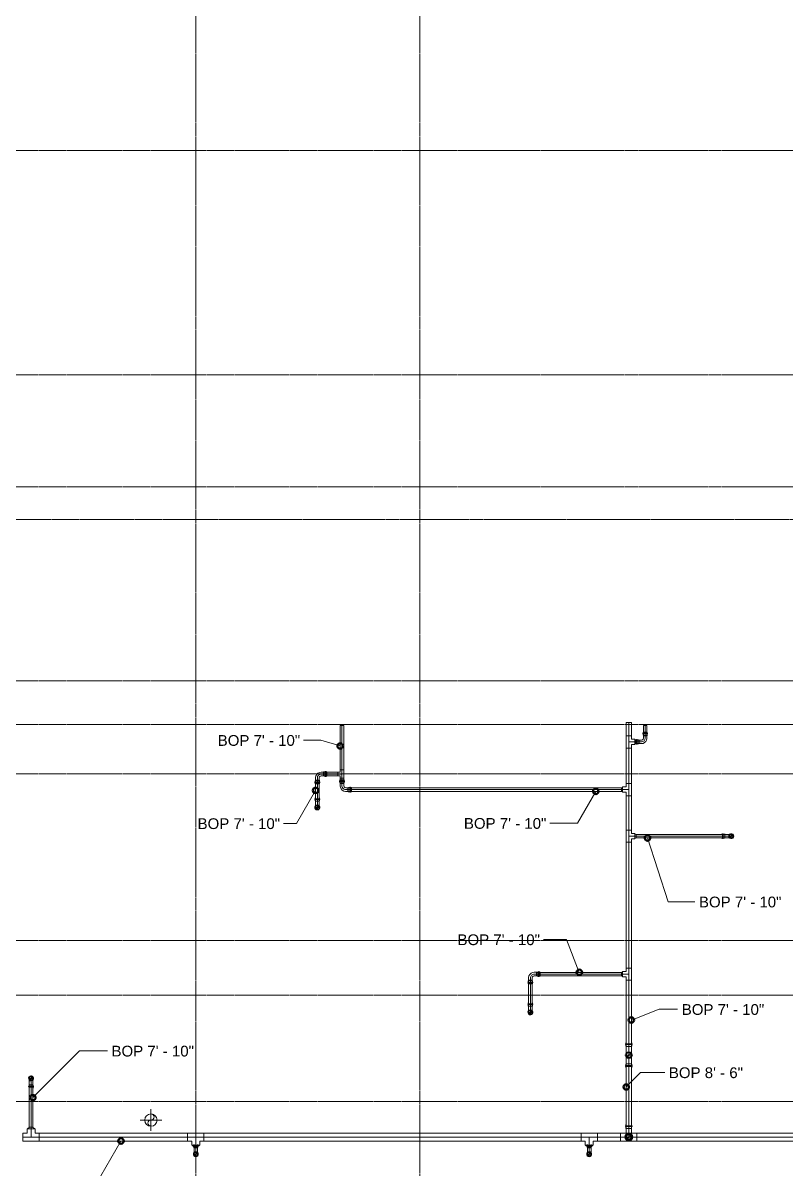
# Model space of a CAD drawing. Header units: inches. Extents: x -3679 to 241, y -496 to 1784.
# Drawn here: x -1747.3 to -1467.9, y 314.3 to 733.7 of the extents above; entities that cross this region are included whole.
import ezdxf

# ---------------------------------------------------------------- set-up
doc = ezdxf.new("R2010")
doc.units = ezdxf.units.IN
doc.header["$MEASUREMENT"] = 0
doc.linetypes.add('Grid Line', pattern=[0.875, 0.5, -0.125, 0.125, -0.125])
for name, color, linetype, lineweight in [('G-ANNO-DIMS', 251, 'Continuous', 9), ('P-PIPE', 1, 'Continuous', 9), ('P-PIPE-CNTR', 1, 'Continuous', 9), ('S-GRID', 8, 'Continuous', 9)]:
    doc.layers.add(name, color=color, linetype=linetype, lineweight=lineweight)
doc.styles.add('Arial', font='arial.ttf', dxfattribs={"height": 3.934132})

# ---------------------------------------------------------------- blocks, each defined once
blk = doc.blocks.new('Victaulic-VicPress316-Elbow 90-45deg Style P568_P571 - Standard-V2-FIFTH LEVEL')
at = {"layer": 'P-PIPE'}
for p, q in [((-1934.31, 162.63), (-1934.64, 162.63)), ((-1933.35, 162.52), (-1934.64, 162.52)), ((-1934.64, 161.86), (-1934.64, 161.86)), ((-1934.64, 161.86), (-1934.64, 161.86)), ((-1934.64, 161.86), (-1934.64, 161.86)), ((-1934.64, 161.86), (-1934.64, 161.86)), ((-1934.64, 161.21), (-1933.35, 161.21)), ((-1934.64, 161.1), (-1934.31, 161.1)), ((-1934.31, 161.86), (-1934.31, 161.86)), ((-1934.31, 161.86), (-1934.31, 161.86)), ((-1933.56, 162.63), (-1934.02, 162.63)), ((-1934.02, 161.86), (-1934.02, 161.86)), ((-1934.02, 161.86), (-1934.02, 161.86)), ((-1934.02, 161.1), (-1933.56, 161.1)), ((-1932.52, 162.52), (-1933.45, 162.52)), ((-1933.45, 162.52), (-1933.45, 161.86)), ((-1933.45, 161.86), (-1933.45, 162.52)), ((-1933.45, 161.86), (-1933.45, 161.21)), ((-1933.45, 161.21), (-1933.45, 161.86)), ((-1932.52, 161.86), (-1933.45, 161.86)), ((-1933.45, 161.21), (-1932.52, 161.21)), ((-1933.35, 161.86), (-1933.35, 161.86)), ((-1933.35, 161.86), (-1933.35, 161.86)), ((-1932.52, 161.86), (-1931.12, 161.86)), ((-1931.12, 161.86), (-1931.12, 161.86))]:
    blk.add_line(p, q, dxfattribs=at)
at = {"layer": 'P-PIPE', "flags": 128}
for points in [[(-1934.31, 162.63), (-1934.24, 162.75), (-1934.1, 162.76), (-1934.02, 162.65), (-1934.02, 162.63)], [(-1934.31, 162.63), (-1934.31, 162.54), (-1934.31, 162.29), (-1934.31, 161.93), (-1934.31, 161.86)], [(-1934.31, 161.86), (-1934.31, 162.23), (-1934.31, 162.51), (-1934.31, 162.63), (-1934.31, 162.63)], [(-1934.31, 161.1), (-1934.31, 161.19), (-1934.31, 161.44), (-1934.31, 161.8), (-1934.31, 161.86)], [(-1934.31, 161.86), (-1934.31, 161.5), (-1934.31, 161.22), (-1934.31, 161.1), (-1934.31, 161.1)], [(-1934.02, 161.1), (-1934.08, 160.98), (-1934.22, 160.97), (-1934.31, 161.08), (-1934.31, 161.1)], [(-1934.02, 162.63), (-1934.02, 162.54), (-1934.02, 162.29), (-1934.02, 161.93), (-1934.02, 161.86)], [(-1934.02, 161.86), (-1934.02, 162.23), (-1934.02, 162.51), (-1934.02, 162.63), (-1934.02, 162.63)], [(-1934.02, 161.1), (-1934.02, 161.19), (-1934.02, 161.44), (-1934.02, 161.8), (-1934.02, 161.86)], [(-1934.02, 161.86), (-1934.02, 161.5), (-1934.02, 161.22), (-1934.02, 161.1), (-1934.02, 161.1)], [(-1933.56, 162.63), (-1933.36, 162.54), (-1933.35, 162.52)], [(-1933.35, 161.21), (-1933.54, 161.1), (-1933.56, 161.1)], [(-1931.12, 162.52), (-1931.22, 162.52), (-1931.48, 162.52), (-1931.89, 162.52), (-1932.37, 162.52), (-1932.52, 162.52)], [(-1932.52, 161.21), (-1932.02, 161.21), (-1931.59, 161.21), (-1931.28, 161.21), (-1931.13, 161.21), (-1931.12, 161.21)], [(-1930.21, 161.86), (-1930.31, 162.26), (-1930.56, 162.58), (-1930.93, 162.76), (-1931.34, 162.75), (-1931.71, 162.56), (-1931.96, 162.24), (-1932.04, 161.86)], [(-1932.04, 161.86), (-1931.94, 161.47), (-1931.69, 161.15), (-1931.32, 160.97), (-1930.91, 160.98), (-1930.54, 161.17), (-1930.29, 161.49), (-1930.21, 161.86)], [(-1930.36, 161.86), (-1930.45, 162.23), (-1930.7, 162.51), (-1931.06, 162.63), (-1931.43, 162.57), (-1931.73, 162.34), (-1931.88, 162), (-1931.89, 161.86)], [(-1931.89, 161.86), (-1931.8, 161.5), (-1931.55, 161.22), (-1931.19, 161.1), (-1930.82, 161.16), (-1930.52, 161.39), (-1930.37, 161.73), (-1930.36, 161.86)]]:
    blk.add_lwpolyline(points, dxfattribs=at)
at = {"layer": 'P-PIPE'}
for radius, start, end in [(0.766, 0, 180), (0.766, 0, 180), (0.766, 0, 180), (0.766, 180, 0), (0.766, 180, 0), (0.766, 180, 0), (0.657, 0, 180), (0.657, 0, 180), (0.657, 90, 180), (0.658, 180, 0), (0.658, 180, 0), (0.657, 180, 270), (0.658, 0, 90), (0.658, 270, 0)]:
    blk.add_arc((-1931.12, 161.86), radius, start, end, dxfattribs=at)
blk = doc.blocks.new('Victaulic-VicPress316-Elbow 90-45deg Style P568_P571 - Standard-523083-FIFTH LEVEL')
at = {"layer": 'P-PIPE'}
for p, q in [((-3.18, 0.77), (-3.52, 0.77)), ((-3.52, 0.77), (-3.52, -0.77)), ((-3.52, -0.77), (-3.52, 0.77)), ((-2.22, 0.66), (-3.52, 0.66)), ((-3.52, -0.66), (-3.52, 0.66)), ((-3.52, 0.66), (-3.52, -0.66)), ((-3.18, -0.77), (-3.18, 0.77)), ((-3.18, 0.77), (-3.18, -0.77)), ((-2.44, 0.77), (-2.89, 0.77)), ((-2.89, -0.77), (-2.89, 0.77)), ((-2.89, 0.77), (-2.89, -0.77)), ((-1.39, 0.66), (-2.33, 0.66)), ((-2.33, 0), (-2.33, 0.66)), ((-2.33, 0.66), (-2.33, 0)), ((-2.22, -0.66), (-2.22, 0.66)), ((-2.22, 0.66), (-2.22, -0.66)), ((-0.77, 3.52), (-0.77, 3.18)), ((0.77, 3.52), (-0.77, 3.52)), ((-0.77, 3.52), (0.77, 3.52)), ((-0.77, 3.18), (0.77, 3.18)), ((0.77, 3.18), (-0.77, 3.18)), ((-0.77, 2.89), (-0.77, 2.44)), ((-0.77, 2.89), (0.77, 2.89)), ((0.77, 2.89), (-0.77, 2.89)), ((-0.66, 3.52), (-0.66, 2.22)), ((-0.66, 3.52), (0.66, 3.52)), ((0.66, 3.52), (-0.66, 3.52)), ((-0.66, 2.33), (-0.66, 1.39)), ((0, 2.33), (-0.66, 2.33)), ((-0.66, 2.33), (0, 2.33)), ((-0.66, 2.22), (0.66, 2.22)), ((0.66, 2.22), (-0.66, 2.22)), ((0, 2.33), (0.66, 2.33)), ((0.66, 2.33), (0, 2.33)), ((0, 1.39), (0, 2.33)), ((0.66, 2.22), (0.66, 3.52)), ((0.66, 1.39), (0.66, 2.33)), ((0.77, 3.18), (0.77, 3.52)), ((0.77, 2.44), (0.77, 2.89)), ((-3.52, -0.66), (-2.22, -0.66)), ((-3.52, -0.77), (-3.18, -0.77)), ((-2.89, -0.77), (-2.44, -0.77)), ((-2.33, 0), (-2.33, -0.66)), ((-2.33, -0.66), (-2.33, 0)), ((-1.39, 0), (-2.33, 0)), ((-2.33, -0.66), (-1.39, -0.66))]:
    blk.add_line(p, q, dxfattribs=at)
at = {"layer": 'P-PIPE', "flags": 128}
for points in [[(-3.18, 0.77), (-3.11, 0.89), (-2.98, 0.9), (-2.89, 0.79), (-2.89, 0.77)], [(-3.18, 0.77), (-3.18, 0.67), (-3.18, 0.42), (-3.18, 0.07), (-3.18, -0.3), (-3.18, -0.6), (-3.18, -0.75), (-3.18, -0.77)], [(-3.18, -0.77), (-3.18, -0.67), (-3.18, -0.42), (-3.18, -0.07), (-3.18, 0.3), (-3.18, 0.6), (-3.18, 0.75), (-3.18, 0.77)], [(-2.89, -0.77), (-2.89, -0.67), (-2.89, -0.42), (-2.89, -0.07), (-2.89, 0.3), (-2.89, 0.6), (-2.89, 0.75), (-2.89, 0.77)], [(-2.89, 0.77), (-2.89, 0.67), (-2.89, 0.42), (-2.89, 0.07), (-2.89, -0.3), (-2.89, -0.6), (-2.89, -0.75), (-2.89, -0.77)], [(-2.44, 0.77), (-2.24, 0.68), (-2.22, 0.66)], [(-0.66, 1.39), (-0.75, 1.04), (-1, 0.77), (-1.35, 0.66), (-1.39, 0.66)], [(-1.39, -0.66), (-0.78, -0.56), (-0.23, -0.29), (0.22, 0.13), (0.53, 0.67), (0.65, 1.27), (0.66, 1.39)], [(-0.77, 2.89), (-0.89, 2.96), (-0.9, 3.1), (-0.79, 3.18), (-0.77, 3.18)], [(0.77, 3.18), (0.67, 3.18), (0.42, 3.18), (0.07, 3.18), (-0.3, 3.18), (-0.6, 3.18), (-0.75, 3.18), (-0.77, 3.18)], [(-0.77, 3.18), (-0.67, 3.18), (-0.42, 3.18), (-0.07, 3.18), (0.3, 3.18), (0.6, 3.18), (0.75, 3.18), (0.77, 3.18)], [(-0.77, 2.89), (-0.67, 2.89), (-0.42, 2.89), (-0.07, 2.89), (0.3, 2.89), (0.6, 2.89), (0.75, 2.89), (0.77, 2.89)], [(0.77, 2.89), (0.67, 2.89), (0.42, 2.89), (0.07, 2.89), (-0.3, 2.89), (-0.6, 2.89), (-0.75, 2.89), (-0.77, 2.89)], [(-0.66, 2.22), (-0.77, 2.41), (-0.77, 2.44)], [(0.77, 2.44), (0.68, 2.24), (0.66, 2.22)], [(0.77, 3.18), (0.89, 3.11), (0.9, 2.98), (0.79, 2.89), (0.77, 2.89)], [(-2.89, -0.77), (-2.96, -0.89), (-3.1, -0.9), (-3.18, -0.79), (-3.18, -0.77)], [(-2.22, -0.66), (-2.41, -0.77), (-2.44, -0.77)]]:
    blk.add_lwpolyline(points, dxfattribs=at)
at = {"layer": 'P-PIPE'}
blk.add_arc((-1.39, 1.39), 1.39, 270, 0, dxfattribs=at)
blk = doc.blocks.new('Victaulic-VicPress316-Elbow 90-45deg Style P568_P571 - Standard-V1-FIFTH LEVEL')
at = {"layer": 'P-PIPE'}
for p, q in [((-2327.12, 161.86), (-2327.12, 161.86)), ((-2327.12, 161.86), (-2325.73, 161.86)), ((-2324.79, 162.52), (-2325.73, 162.52)), ((-2325.73, 161.86), (-2324.79, 161.86)), ((-2325.73, 161.21), (-2324.79, 161.21)), ((-2323.6, 162.52), (-2324.9, 162.52)), ((-2324.9, 161.86), (-2324.9, 161.86)), ((-2324.9, 161.86), (-2324.9, 161.86)), ((-2324.9, 161.21), (-2323.6, 161.21)), ((-2324.79, 162.52), (-2324.79, 161.86)), ((-2324.79, 161.86), (-2324.79, 162.52)), ((-2324.79, 161.86), (-2324.79, 161.21)), ((-2324.79, 161.21), (-2324.79, 161.86)), ((-2324.23, 162.63), (-2324.69, 162.63)), ((-2324.69, 161.1), (-2324.23, 161.1)), ((-2324.23, 161.86), (-2324.23, 161.86)), ((-2324.23, 161.86), (-2324.23, 161.86)), ((-2323.6, 162.63), (-2323.94, 162.63)), ((-2323.94, 161.86), (-2323.94, 161.86)), ((-2323.94, 161.86), (-2323.94, 161.86)), ((-2323.94, 161.1), (-2323.6, 161.1)), ((-2323.6, 161.86), (-2323.6, 161.86)), ((-2323.6, 161.86), (-2323.6, 161.86)), ((-2323.6, 161.86), (-2323.6, 161.86)), ((-2323.6, 161.86), (-2323.6, 161.86))]:
    blk.add_line(p, q, dxfattribs=at)
at = {"layer": 'P-PIPE', "flags": 128}
for points in [[(-2326.21, 161.86), (-2326.31, 162.26), (-2326.56, 162.58), (-2326.93, 162.76), (-2327.34, 162.75), (-2327.71, 162.56), (-2327.96, 162.24), (-2328.04, 161.86)], [(-2328.04, 161.86), (-2327.94, 161.47), (-2327.69, 161.15), (-2327.32, 160.97), (-2326.91, 160.98), (-2326.54, 161.17), (-2326.29, 161.49), (-2326.21, 161.86)], [(-2326.36, 161.86), (-2326.45, 162.23), (-2326.7, 162.51), (-2327.06, 162.63), (-2327.43, 162.57), (-2327.73, 162.34), (-2327.88, 162), (-2327.89, 161.86)], [(-2327.89, 161.86), (-2327.8, 161.5), (-2327.55, 161.22), (-2327.19, 161.1), (-2326.82, 161.16), (-2326.52, 161.39), (-2326.37, 161.73), (-2326.36, 161.86)], [(-2325.73, 162.52), (-2326.23, 162.52), (-2326.66, 162.52), (-2326.97, 162.52), (-2327.12, 162.52), (-2327.12, 162.52)], [(-2327.12, 161.21), (-2327.03, 161.21), (-2326.77, 161.21), (-2326.36, 161.21), (-2325.88, 161.21), (-2325.73, 161.21)], [(-2324.9, 162.52), (-2324.71, 162.63), (-2324.69, 162.63)], [(-2324.69, 161.1), (-2324.89, 161.19), (-2324.9, 161.21)], [(-2324.23, 162.63), (-2324.17, 162.75), (-2324.03, 162.76), (-2323.94, 162.65), (-2323.94, 162.63)], [(-2324.23, 162.63), (-2324.23, 162.54), (-2324.23, 162.29), (-2324.23, 161.93), (-2324.23, 161.86)], [(-2324.23, 161.86), (-2324.23, 162.23), (-2324.23, 162.51), (-2324.23, 162.63), (-2324.23, 162.63)], [(-2324.23, 161.1), (-2324.23, 161.19), (-2324.23, 161.44), (-2324.23, 161.8), (-2324.23, 161.86)], [(-2324.23, 161.86), (-2324.23, 161.5), (-2324.23, 161.22), (-2324.23, 161.1), (-2324.23, 161.1)], [(-2323.94, 161.1), (-2324.01, 160.98), (-2324.15, 160.97), (-2324.23, 161.08), (-2324.23, 161.1)], [(-2323.94, 162.63), (-2323.94, 162.54), (-2323.94, 162.29), (-2323.94, 161.93), (-2323.94, 161.86)], [(-2323.94, 161.86), (-2323.94, 162.23), (-2323.94, 162.51), (-2323.94, 162.63), (-2323.94, 162.63)], [(-2323.94, 161.1), (-2323.94, 161.19), (-2323.94, 161.44), (-2323.94, 161.8), (-2323.94, 161.86)], [(-2323.94, 161.86), (-2323.94, 161.5), (-2323.94, 161.22), (-2323.94, 161.1), (-2323.94, 161.1)]]:
    blk.add_lwpolyline(points, dxfattribs=at)
at = {"layer": 'P-PIPE'}
for radius, start, end in [(0.767, 0, 180), (0.767, 0, 180), (0.767, 0, 180), (0.767, 180, 360), (0.767, 180, 0), (0.767, 180, 0), (0.657, 360, 180), (0.657, 0, 180), (0.657, 90, 180), (0.658, 180, 0), (0.658, 180, 0), (0.657, 180, 270), (0.658, 0, 90), (0.658, 270, 0)]:
    blk.add_arc((-2327.12, 161.86), radius, start, end, dxfattribs=at)
blk = doc.blocks.new('Transition - Generic - Plumbing-CW-1126388-FIFTH LEVEL')
at = {"layer": 'P-PIPE'}
for radius, start, end in [(1.31, 0, 180), (0.812, 0, 180), (1.31, 180, 0), (0.813, 180, 0)]:
    blk.add_arc((-2607, 272), radius, start, end, dxfattribs=at)
blk = doc.blocks.new('Victaulic-VicPress316-Elbow 90-45deg Style P568_P571 - Standard-V11-FIFTH LEVEL')
at = {"layer": 'P-PIPE'}
for p, q in [((-3077.06, 595.55), (-3077.06, 595.17)), ((-3077.06, 594.85), (-3077.06, 594.29)), ((-3076.95, 595.55), (-3076.95, 594.07)), ((-3076.95, 594.18), (-3076.95, 593.02)), ((-3076, 594.18), (-3076.95, 594.18)), ((-3076.95, 594.18), (-3076, 594.18)), ((-3076, 595.55), (-3076, 595.55)), ((-3076, 595.55), (-3076, 595.55)), ((-3076, 595.55), (-3076, 595.55)), ((-3076, 595.55), (-3076, 595.55)), ((-3076, 595.17), (-3076, 595.17)), ((-3076, 595.17), (-3076, 595.17)), ((-3076, 594.85), (-3076, 594.85)), ((-3076, 594.85), (-3076, 594.85)), ((-3075.05, 594.18), (-3076, 594.18)), ((-3076, 594.18), (-3075.05, 594.18)), ((-3076, 593.02), (-3076, 594.18)), ((-3076, 594.07), (-3076, 594.07)), ((-3076, 594.07), (-3076, 594.07)), ((-3076, 591), (-3076, 593.02)), ((-3075.05, 594.07), (-3075.05, 595.55)), ((-3075.05, 593.02), (-3075.05, 594.18)), ((-3074.94, 595.17), (-3074.94, 595.55)), ((-3074.94, 594.29), (-3074.94, 594.85)), ((-3076, 591), (-3076, 591))]:
    blk.add_line(p, q, dxfattribs=at)
at = {"layer": 'P-PIPE', "flags": 128}
for points in [[(-3076, 592.22), (-3076.47, 592.13), (-3076.87, 591.87), (-3077.13, 591.47), (-3077.23, 591.01), (-3077.14, 590.54), (-3076.87, 590.14), (-3076.48, 589.87), (-3076.02, 589.78), (-3076, 589.78)], [(-3077.06, 594.85), (-3077.2, 594.92), (-3077.21, 595.08), (-3077.09, 595.17), (-3077.06, 595.17)], [(-3077.06, 595.17), (-3076.97, 595.17), (-3076.71, 595.17), (-3076.32, 595.17), (-3076, 595.17)], [(-3076, 595.17), (-3076.44, 595.17), (-3076.79, 595.17), (-3077.01, 595.17), (-3077.06, 595.17)], [(-3077.06, 594.85), (-3076.97, 594.85), (-3076.71, 594.85), (-3076.32, 594.85), (-3076, 594.85)], [(-3076, 594.85), (-3076.44, 594.85), (-3076.79, 594.85), (-3077.01, 594.85), (-3077.06, 594.85)], [(-3076.95, 594.07), (-3077.06, 594.26), (-3077.06, 594.29)], [(-3076.95, 591), (-3076.95, 591.09), (-3076.95, 591.36), (-3076.95, 591.79), (-3076.95, 592.32), (-3076.95, 592.92), (-3076.95, 593.02)], [(-3076.95, 591), (-3076.86, 591.41), (-3076.6, 591.74), (-3076.23, 591.92), (-3076, 591.95)], [(-3074.94, 595.17), (-3075.04, 595.17), (-3075.3, 595.17), (-3075.68, 595.17), (-3076, 595.17)], [(-3076, 595.17), (-3075.57, 595.17), (-3075.21, 595.17), (-3074.99, 595.17), (-3074.94, 595.17)], [(-3074.94, 594.85), (-3075.04, 594.85), (-3075.3, 594.85), (-3075.68, 594.85), (-3076, 594.85)], [(-3076, 594.85), (-3075.57, 594.85), (-3075.21, 594.85), (-3074.99, 594.85), (-3074.94, 594.85)], [(-3076, 589.78), (-3075.54, 589.87), (-3075.14, 590.13), (-3074.87, 590.53), (-3074.78, 590.99), (-3074.87, 591.46), (-3075.13, 591.86), (-3075.53, 592.13), (-3075.99, 592.22), (-3076, 592.22)], [(-3076, 591.95), (-3075.59, 591.86), (-3075.27, 591.6), (-3075.08, 591.22), (-3075.05, 591)], [(-3074.94, 594.29), (-3075.03, 594.09), (-3075.05, 594.07)], [(-3075.05, 593.02), (-3075.05, 592.41), (-3075.05, 591.86), (-3075.05, 591.42), (-3075.05, 591.12), (-3075.05, 591), (-3075.05, 591)], [(-3074.94, 595.17), (-3074.81, 595.1), (-3074.79, 594.94), (-3074.92, 594.85), (-3074.94, 594.85)], [(-3076, 590.05), (-3076.41, 590.14), (-3076.74, 590.4), (-3076.93, 590.78), (-3076.95, 591)], [(-3075.05, 591), (-3075.15, 590.59), (-3075.4, 590.26), (-3075.78, 590.08), (-3076, 590.05)]]:
    blk.add_lwpolyline(points, dxfattribs=at)
at = {"layer": 'P-PIPE'}
for radius, start, end in [(1.06, 90, 270), (1.06, 90, 270), (1.06, 90, 270), (0.95, 90, 270), (0.95, 90, 270), (0.95, 90, 180), (1.06, 270, 90), (1.06, 270, 90), (1.06, 270, 90), (0.95, 270, 90), (0.95, 270, 90), (0.95, 0, 90), (0.95, 180, 270), (0.95, 270, 0)]:
    blk.add_arc((-3076, 591), radius, start, end, dxfattribs=at)
blk = doc.blocks.new('Victaulic-VicPress316-Elbow 90-45deg Style P568_P571 - Standard-V10-FIFTH LEVEL')
at = {"layer": 'P-PIPE'}
for p, q in [((-3072.82, 591.95), (-3073.99, 591.95)), ((-3071.45, 591.95), (-3072.93, 591.95)), ((-3072.82, 591), (-3072.82, 591.95)), ((-3072.82, 591.95), (-3072.82, 591)), ((-3072.16, 592.06), (-3072.71, 592.06)), ((-3071.45, 592.06), (-3071.83, 592.06)), ((-3076, 591), (-3076, 591)), ((-3073.99, 591), (-3076, 591)), ((-3073.99, 591), (-3072.82, 591)), ((-3073.99, 590.05), (-3072.82, 590.05)), ((-3072.93, 591), (-3072.93, 591)), ((-3072.93, 591), (-3072.93, 591)), ((-3072.93, 590.05), (-3071.45, 590.05)), ((-3072.82, 590.05), (-3072.82, 591)), ((-3072.82, 591), (-3072.82, 590.05)), ((-3072.71, 589.94), (-3072.16, 589.94)), ((-3072.16, 591), (-3072.16, 591)), ((-3072.16, 591), (-3072.16, 591)), ((-3071.83, 591), (-3071.83, 591)), ((-3071.83, 591), (-3071.83, 591)), ((-3071.83, 589.94), (-3071.45, 589.94)), ((-3071.45, 591), (-3071.45, 591)), ((-3071.45, 591), (-3071.45, 591)), ((-3071.45, 591), (-3071.45, 591)), ((-3071.45, 591), (-3071.45, 591))]:
    blk.add_line(p, q, dxfattribs=at)
at = {"layer": 'P-PIPE', "flags": 128}
for points in [[(-3074.78, 591), (-3074.87, 591.47), (-3075.14, 591.86), (-3075.53, 592.13), (-3076, 592.22), (-3076.46, 592.13), (-3076.86, 591.87), (-3077.13, 591.48), (-3077.23, 591.01), (-3077.23, 591)], [(-3074.94, 591), (-3075.04, 591.43), (-3075.3, 591.79), (-3075.68, 592.01), (-3076.12, 592.05), (-3076.54, 591.91), (-3076.87, 591.61), (-3077.04, 591.21), (-3077.06, 591)], [(-3073.99, 591.95), (-3074.59, 591.95), (-3075.14, 591.95), (-3075.59, 591.95), (-3075.88, 591.95), (-3076, 591.95), (-3076, 591.95)], [(-3072.93, 591.95), (-3072.74, 592.06), (-3072.71, 592.06)], [(-3072.16, 592.06), (-3072.08, 592.2), (-3071.92, 592.21), (-3071.83, 592.08), (-3071.83, 592.06)], [(-3072.16, 592.06), (-3072.16, 591.97), (-3072.16, 591.71), (-3072.16, 591.32), (-3072.16, 591)], [(-3072.16, 591), (-3072.16, 591.43), (-3072.16, 591.79), (-3072.16, 592.01), (-3072.16, 592.06)], [(-3071.83, 592.06), (-3071.83, 591.97), (-3071.83, 591.71), (-3071.83, 591.32), (-3071.83, 591)], [(-3071.83, 591), (-3071.83, 591.43), (-3071.83, 591.79), (-3071.83, 592.01), (-3071.83, 592.06)], [(-3077.23, 591), (-3077.13, 590.53), (-3076.87, 590.14), (-3076.48, 589.87), (-3076.01, 589.78), (-3075.54, 589.87), (-3075.14, 590.13), (-3074.88, 590.52), (-3074.78, 590.99), (-3074.78, 591)], [(-3077.06, 591), (-3076.97, 590.57), (-3076.71, 590.21), (-3076.32, 589.99), (-3075.88, 589.95), (-3075.46, 590.09), (-3075.14, 590.39), (-3074.96, 590.79), (-3074.94, 591)], [(-3076, 590.05), (-3075.91, 590.05), (-3075.64, 590.05), (-3075.22, 590.05), (-3074.68, 590.05), (-3074.08, 590.05), (-3073.99, 590.05)], [(-3072.71, 589.94), (-3072.92, 590.03), (-3072.93, 590.05)], [(-3072.16, 589.94), (-3072.16, 590.03), (-3072.16, 590.29), (-3072.16, 590.68), (-3072.16, 591)], [(-3072.16, 591), (-3072.16, 590.57), (-3072.16, 590.21), (-3072.16, 589.99), (-3072.16, 589.94)], [(-3071.83, 589.94), (-3071.9, 589.8), (-3072.06, 589.79), (-3072.16, 589.92), (-3072.16, 589.94)], [(-3071.83, 589.94), (-3071.83, 590.03), (-3071.83, 590.29), (-3071.83, 590.68), (-3071.83, 591)], [(-3071.83, 591), (-3071.83, 590.57), (-3071.83, 590.21), (-3071.83, 589.99), (-3071.83, 589.94)]]:
    blk.add_lwpolyline(points, dxfattribs=at)
at = {"layer": 'P-PIPE'}
for radius, start, end in [(1.06, 0, 180), (1.06, 0, 180), (1.06, 0, 180), (0.95, 0, 180), (0.95, 0, 180), (0.95, 90, 180), (0.95, 0, 90), (1.06, 180, 0), (1.06, 180, 0), (1.06, 180, 0), (0.95, 180, 0), (0.95, 180, 0), (0.95, 180, 270), (0.95, 270, 0)]:
    blk.add_arc((-3076, 591), radius, start, end, dxfattribs=at)

msp = doc.modelspace()

# ---------------------------------------------------------------- linework, layer by layer
at = {"layer": 'G-ANNO-DIMS'}
for p, q in [((-1638.21, 471.25), (-1644.52, 471.25)), ((-1631.17, 469.14), (-1638.21, 471.25)), ((-1640.17, 452.86), (-1647.13, 440.8)), ((-1537.58, 452.52), (-1544.29, 440.89)), ((-1647.13, 440.8), (-1651.88, 440.8)), ((-1544.29, 440.89), (-1554.4, 440.89)), ((-1518.66, 435.48), (-1511.04, 412.13)), ((-1511.04, 412.13), (-1501.32, 412.13)), ((-1548.35, 398.32), (-1556.76, 398.32)), ((-1543.62, 386.29), (-1548.35, 398.32)), ((-1524.56, 368.85), (-1514.43, 372.79)), ((-1514.43, 372.79), (-1507.62, 372.79)), ((-1743.63, 340.46), (-1726.52, 357.57)), ((-1726.52, 357.57), (-1716.36, 357.57)), ((-1526.46, 344.35), (-1521.17, 349.65)), ((-1521.17, 349.65), (-1512.34, 349.65)), ((-1711.39, 324.56), (-1722.43, 305.43))]:
    msp.add_line(p, q, dxfattribs=at)
at = {"layer": 'G-ANNO-DIMS', "lineweight": 50}
for centre in [(-1631.17, 469.14), (-1640.17, 452.86), (-1537.58, 452.52), (-1518.66, 435.48), (-1543.62, 386.29), (-1524.56, 368.85), (-1526.46, 344.35), (-1743.63, 340.46), (-1711.39, 324.56)]:
    msp.add_circle(centre, 1, dxfattribs=at)
at = {"layer": 'P-PIPE'}
for p, q in [((-1631.17, 476.64), (-1631.17, 460.35)), ((-1629.86, 476.64), (-1631.17, 476.64)), ((-1629.86, 460.35), (-1629.86, 476.64)), ((-1526.46, 477.75), (-1526.46, 472.88)), ((-1524.56, 477.75), (-1526.46, 477.75)), ((-1524.56, 472.88), (-1524.56, 477.75)), ((-1520.17, 476.64), (-1520.17, 472.97)), ((-1518.86, 476.64), (-1520.17, 476.64)), ((-1518.86, 472.97), (-1518.86, 476.64)), ((-1526.47, 472.88), (-1526.47, 468.39)), ((-1524.56, 472.88), (-1526.47, 472.88)), ((-1526.47, 472.88), (-1524.56, 472.88)), ((-1524.56, 472.88), (-1526.46, 472.88)), ((-1524.56, 471.59), (-1524.56, 472.88)), ((-1523.27, 471.59), (-1524.56, 471.59)), ((-1523.27, 471.59), (-1523.27, 469.68)), ((-1523.27, 469.68), (-1523.27, 471.59)), ((-1522.86, 471.2), (-1523.27, 471.45)), ((-1523.27, 469.82), (-1522.86, 470.07)), ((-1521.84, 471.29), (-1522.86, 471.29)), ((-1522.86, 471.29), (-1522.86, 469.98)), ((-1522.86, 469.98), (-1521.84, 469.98)), ((-1521.84, 471.29), (-1521.84, 469.98)), ((-1518.86, 472.97), (-1520.17, 472.97)), ((-1524.56, 468.39), (-1526.47, 468.39)), ((-1526.47, 468.39), (-1524.56, 468.39)), ((-1526.46, 468.39), (-1526.46, 455.43)), ((-1524.56, 468.39), (-1526.46, 468.39)), ((-1524.56, 468.39), (-1524.56, 469.68)), ((-1524.56, 469.68), (-1523.27, 469.68)), ((-1524.56, 455.43), (-1524.56, 468.39)), ((-1632.01, 459.51), (-1637.18, 459.51)), ((-1637.18, 459.51), (-1637.18, 458.19)), ((-1637.18, 458.19), (-1632.01, 458.19)), ((-1632.01, 459.51), (-1632.01, 458.19)), ((-1631.17, 459.51), (-1632.01, 459.51)), ((-1632.01, 458.19), (-1632.01, 459.51)), ((-1632.01, 459.51), (-1632.01, 458.19)), ((-1632.01, 458.19), (-1631.17, 458.19)), ((-1629.86, 460.35), (-1631.17, 460.35)), ((-1631.17, 460.35), (-1631.17, 459.51)), ((-1631.17, 460.35), (-1629.86, 460.35)), ((-1629.86, 460.35), (-1631.17, 460.35)), ((-1631.17, 458.19), (-1631.17, 457.36)), ((-1631.17, 457.36), (-1631.17, 455.51)), ((-1631.17, 457.36), (-1629.86, 457.36)), ((-1631.17, 457.36), (-1629.86, 457.36)), ((-1629.86, 457.36), (-1631.17, 457.36)), ((-1629.86, 457.36), (-1629.86, 460.35)), ((-1629.86, 455.51), (-1629.86, 457.36)), ((-1640.17, 456.52), (-1640.17, 448.97)), ((-1638.86, 456.52), (-1640.17, 456.52)), ((-1638.86, 448.97), (-1638.86, 456.52)), ((-1631.17, 455.51), (-1629.86, 455.51)), ((-1528.17, 453.84), (-1628.18, 453.84)), ((-1628.18, 452.52), (-1628.18, 453.84)), ((-1527.76, 453.99), (-1528.17, 453.74)), ((-1528.17, 452.52), (-1528.17, 453.84)), ((-1526.47, 454.13), (-1527.76, 454.13)), ((-1527.76, 454.13), (-1527.76, 452.23)), ((-1527.76, 452.23), (-1527.76, 454.13)), ((-1526.47, 455.43), (-1526.47, 454.13)), ((-1526.47, 455.43), (-1524.56, 455.43)), ((-1524.56, 455.43), (-1526.47, 455.43)), ((-1524.56, 455.43), (-1526.46, 455.43)), ((-1524.56, 450.94), (-1524.56, 455.43)), ((-1638.86, 448.97), (-1640.17, 448.97)), ((-1628.18, 452.52), (-1528.17, 452.52)), ((-1528.17, 452.62), (-1527.76, 452.37)), ((-1527.76, 452.23), (-1526.47, 452.23)), ((-1526.47, 452.23), (-1526.47, 450.94)), ((-1526.47, 450.94), (-1524.56, 450.94)), ((-1524.56, 450.94), (-1526.47, 450.94)), ((-1526.46, 450.94), (-1526.46, 438.38)), ((-1524.56, 450.94), (-1526.46, 450.94)), ((-1524.56, 438.38), (-1524.56, 450.94)), ((-1526.47, 438.38), (-1526.47, 433.89)), ((-1524.56, 438.38), (-1526.47, 438.38)), ((-1526.47, 438.38), (-1524.56, 438.38)), ((-1524.56, 438.38), (-1526.46, 438.38)), ((-1524.56, 437.09), (-1524.56, 438.38)), ((-1523.27, 437.09), (-1524.56, 437.09)), ((-1523.27, 437.09), (-1523.27, 435.18)), ((-1523.27, 435.18), (-1523.27, 437.09)), ((-1522.86, 436.7), (-1523.27, 436.95)), ((-1490.34, 436.79), (-1522.86, 436.79)), ((-1522.86, 436.79), (-1522.86, 435.48)), ((-1490.34, 436.79), (-1490.34, 435.48)), ((-1524.56, 433.89), (-1526.47, 433.89)), ((-1526.47, 433.89), (-1524.56, 433.89)), ((-1526.46, 433.89), (-1526.46, 387.88)), ((-1526.46, 433.89), (-1524.56, 433.89)), ((-1524.56, 433.89), (-1524.56, 435.18)), ((-1524.56, 435.18), (-1523.27, 435.18)), ((-1524.56, 387.88), (-1524.56, 433.89)), ((-1523.27, 435.32), (-1522.86, 435.57)), ((-1522.86, 435.48), (-1490.34, 435.48)), ((-1528.17, 386.29), (-1559.18, 386.29)), ((-1559.18, 384.98), (-1559.18, 386.29)), ((-1527.76, 386.45), (-1528.17, 386.2)), ((-1528.17, 384.98), (-1528.17, 386.29)), ((-1526.47, 386.59), (-1527.76, 386.59)), ((-1527.76, 384.68), (-1527.76, 386.59)), ((-1527.76, 386.59), (-1527.76, 384.68)), ((-1526.47, 387.88), (-1526.47, 386.59)), ((-1526.47, 387.88), (-1524.56, 387.88)), ((-1524.56, 387.88), (-1526.47, 387.88)), ((-1526.46, 387.88), (-1524.56, 387.88)), ((-1524.56, 383.39), (-1524.56, 387.88)), ((-1562.17, 383.31), (-1562.17, 373.97)), ((-1560.86, 383.31), (-1562.17, 383.31)), ((-1560.86, 373.97), (-1560.86, 383.31)), ((-1559.18, 384.98), (-1528.17, 384.98)), ((-1528.17, 385.07), (-1527.76, 384.82)), ((-1527.76, 384.68), (-1526.47, 384.68)), ((-1526.47, 384.68), (-1526.47, 383.39)), ((-1526.47, 383.39), (-1524.56, 383.39)), ((-1524.56, 383.39), (-1526.47, 383.39)), ((-1526.46, 383.39), (-1526.46, 359.18)), ((-1526.46, 383.39), (-1524.56, 383.39)), ((-1524.56, 359.18), (-1524.56, 383.39)), ((-1560.86, 373.97), (-1562.17, 373.97)), ((-1526.46, 359.18), (-1524.56, 359.18)), ((-1526.46, 352.82), (-1526.46, 329.18)), ((-1524.56, 352.82), (-1526.46, 352.82)), ((-1524.56, 329.18), (-1524.56, 352.82)), ((-1744.94, 345.15), (-1744.94, 329.65)), ((-1744.94, 345.15), (-1743.63, 345.15)), ((-1743.63, 329.65), (-1743.63, 345.15)), ((-1745.72, 327.44), (-1747.28, 327.44)), ((-1747.28, 327.44), (-1747.28, 324.56)), ((-1747.28, 324.56), (-1747.28, 327.44)), ((-1745.72, 328.99), (-1745.72, 327.44)), ((-1742.85, 328.99), (-1745.72, 328.99)), ((-1745.72, 328.99), (-1742.85, 328.99)), ((-1744.85, 329.65), (-1745.6, 328.99)), ((-1744.94, 329.65), (-1743.63, 329.65)), ((-1742.97, 328.99), (-1743.72, 329.65)), ((-1742.85, 327.44), (-1742.85, 328.99)), ((-1741.29, 327.44), (-1742.85, 327.44)), ((-1686.99, 327.44), (-1741.29, 327.44)), ((-1741.29, 324.56), (-1741.29, 327.44)), ((-1741.29, 327.44), (-1741.29, 324.56)), ((-1741.29, 324.56), (-1741.29, 327.44)), ((-1681.01, 327.44), (-1686.99, 327.44)), ((-1686.99, 324.56), (-1686.99, 327.44)), ((-1686.99, 327.44), (-1686.99, 324.56)), ((-1686.99, 324.56), (-1686.99, 327.44)), ((-1542.99, 327.44), (-1681.01, 327.44)), ((-1681.01, 327.44), (-1681.01, 324.56)), ((-1681.01, 324.56), (-1681.01, 327.44)), ((-1681.01, 327.44), (-1681.01, 324.56)), ((-1537.01, 327.44), (-1542.99, 327.44)), ((-1542.99, 324.56), (-1542.99, 327.44)), ((-1542.99, 327.44), (-1542.99, 324.56)), ((-1542.99, 327.44), (-1542.99, 324.56)), ((-1537.01, 324.56), (-1537.01, 327.44)), ((-1537.01, 327.44), (-1537.01, 324.56)), ((-1528.51, 327.44), (-1537.01, 327.44)), ((-1537.01, 327.44), (-1537.01, 324.56)), ((-1528.51, 327.44), (-1528.51, 324.56)), ((-1522.52, 327.44), (-1528.51, 327.44)), ((-1524.56, 329.18), (-1526.46, 329.18)), ((-1396.62, 327.44), (-1522.52, 327.44)), ((-1522.52, 327.44), (-1522.52, 324.56)), ((-1747.28, 324.56), (-1741.29, 324.56)), ((-1741.29, 324.56), (-1686.99, 324.56)), ((-1686.99, 324.56), (-1685.44, 324.56)), ((-1685.44, 324.56), (-1685.44, 323.01)), ((-1682.56, 323.01), (-1685.44, 323.01)), ((-1685.44, 323.01), (-1682.56, 323.01)), ((-1685.31, 323.01), (-1684.56, 322.35)), ((-1683.44, 322.35), (-1682.69, 323.01)), ((-1682.56, 324.56), (-1681.01, 324.56)), ((-1682.56, 323.01), (-1682.56, 324.56)), ((-1681.01, 324.56), (-1542.99, 324.56)), ((-1542.99, 324.56), (-1541.44, 324.56)), ((-1541.44, 324.56), (-1541.44, 323.01)), ((-1541.44, 323.01), (-1538.56, 323.01)), ((-1538.56, 323.01), (-1541.44, 323.01)), ((-1541.31, 323.01), (-1540.56, 322.35)), ((-1539.44, 322.35), (-1538.69, 323.01)), ((-1538.56, 324.56), (-1537.01, 324.56)), ((-1538.56, 323.01), (-1538.56, 324.56)), ((-1537.01, 324.56), (-1528.51, 324.56)), ((-1528.51, 324.56), (-1522.52, 324.56)), ((-1522.52, 324.56), (-1396.62, 324.56)), ((-1684.66, 322.35), (-1684.66, 322.07)), ((-1684.66, 322.35), (-1683.34, 322.35)), ((-1684.66, 322.07), (-1683.34, 322.07)), ((-1683.34, 322.07), (-1683.34, 322.35)), ((-1540.66, 322.35), (-1540.66, 322.07)), ((-1539.34, 322.35), (-1540.66, 322.35)), ((-1539.34, 322.07), (-1540.66, 322.07)), ((-1539.34, 322.07), (-1539.34, 322.35))]:
    msp.add_line(p, q, dxfattribs=at)
for centre, radius, start, end in [((-1639.51, 446.64), 0.658, 0, 180), ((-1639.51, 446.64), 0.657, 180, 0), ((-1639.51, 446.31), 0.329, 90, 270), ((-1639.51, 446.96), 0.329, 270, 90), ((-1488.01, 436.14), 0.658, 0, 180), ((-1488.01, 436.46), 0.329, 270, 90), ((-1488.01, 436.14), 0.658, 180, 0), ((-1488.01, 435.81), 0.329, 90, 270), ((-1561.51, 371.64), 0.658, 0, 180), ((-1561.51, 371.64), 0.657, 180, 0), ((-1561.51, 371.31), 0.329, 90, 270), ((-1561.51, 371.96), 0.329, 270, 90), ((-1525.51, 356), 0.95, 0, 180), ((-1525.51, 356.48), 0.475, 270, 90), ((-1525.51, 356), 0.95, 180, 0), ((-1525.51, 355.53), 0.475, 90, 270), ((-1744.29, 347.48), 0.658, 0, 180), ((-1744.29, 347.48), 0.657, 180, 0), ((-1744.29, 347.15), 0.329, 90, 270), ((-1744.29, 347.81), 0.329, 270, 90), ((-1700.41, 332.24), 2.25, 0, 180), ((-1700.41, 332.24), 2.25, 0, 180), ((-1700.41, 332.24), 2.25, 0, 180), ((-1700.41, 332.24), 2.25, 0, 180), ((-1700.41, 332.24), 2.25, 180, 0), ((-1700.41, 332.24), 2.25, 180, 0), ((-1700.41, 332.24), 2.25, 180, 0), ((-1700.41, 332.24), 2.25, 180, 0), ((-1700.41, 331.12), 1.12, 90, 270), ((-1700.41, 333.37), 1.12, 270, 90), ((-1525.51, 326), 1.44, 0, 180), ((-1525.51, 326), 1.44, 180, 0), ((-1525.51, 326), 0.95, 0, 180), ((-1525.51, 326), 0.95, 180, 0), ((-1525.51, 325.52), 0.475, 90, 270), ((-1525.51, 326.47), 0.475, 270, 90), ((-1684, 319.74), 0.657, 0, 180), ((-1684, 319.74), 0.658, 180, 0), ((-1684, 319.41), 0.329, 90, 270), ((-1684, 320.07), 0.329, 270, 90), ((-1540, 319.74), 0.658, 0, 180), ((-1540, 319.74), 0.657, 180, 0), ((-1540, 319.41), 0.329, 90, 270), ((-1540, 320.07), 0.329, 270, 90)]:
    msp.add_arc(centre, radius, start, end, dxfattribs=at)
at = {"layer": 'P-PIPE-CNTR'}
for p, q in [((-1630.51, 460.35), (-1630.51, 476.64)), ((-1630.51, 460.35), (-1630.51, 476.64)), ((-1525.51, 472.88), (-1525.51, 477.75)), ((-1525.51, 472.88), (-1525.51, 477.75)), ((-1519.51, 472.97), (-1519.51, 476.64)), ((-1519.51, 472.97), (-1519.51, 476.64)), ((-1519.51, 472.03), (-1519.51, 474.16)), ((-1525.51, 472.88), (-1525.51, 468.39)), ((-1523.27, 470.64), (-1525.51, 470.64)), ((-1523.27, 470.64), (-1522.86, 470.64)), ((-1521.84, 470.64), (-1522.86, 470.64)), ((-1521.84, 470.64), (-1522.86, 470.64)), ((-1521.84, 470.64), (-1520.91, 470.64)), ((-1519.51, 472.03), (-1519.51, 472.97)), ((-1525.51, 455.43), (-1525.51, 468.39)), ((-1525.51, 455.43), (-1525.51, 468.39)), ((-1639.51, 457.46), (-1639.51, 456.52)), ((-1639.51, 457.46), (-1639.51, 455.33)), ((-1637.18, 458.85), (-1638.12, 458.85)), ((-1632.01, 458.85), (-1637.18, 458.85)), ((-1632.01, 458.85), (-1637.18, 458.85)), ((-1632.01, 458.85), (-1630.51, 458.85)), ((-1630.51, 457.36), (-1630.51, 460.35)), ((-1630.51, 457.36), (-1630.51, 455.51)), ((-1630.51, 457.36), (-1630.51, 455.51)), ((-1639.51, 448.97), (-1639.51, 456.52)), ((-1639.51, 448.97), (-1639.51, 456.52)), ((-1630.51, 455.51), (-1630.51, 454.58)), ((-1629.12, 453.18), (-1628.18, 453.18)), ((-1629.12, 453.18), (-1626.99, 453.18)), ((-1628.18, 453.18), (-1528.17, 453.18)), ((-1628.18, 453.18), (-1528.17, 453.18)), ((-1527.76, 453.18), (-1528.17, 453.18)), ((-1527.76, 453.18), (-1525.51, 453.18)), ((-1525.51, 455.43), (-1525.51, 450.94)), ((-1639.51, 448.03), (-1639.51, 450.16)), ((-1639.51, 448.03), (-1639.51, 448.97)), ((-1525.51, 438.38), (-1525.51, 450.94)), ((-1525.51, 438.38), (-1525.51, 450.94)), ((-1640.51, 446.64), (-1638.51, 446.64)), ((-1639.51, 446.64), (-1639.51, 448.03)), ((-1639.51, 445.64), (-1639.51, 447.64)), ((-1639.51, 446.64), (-1639.51, 446.64)), ((-1525.51, 438.38), (-1525.51, 433.89)), ((-1488.01, 435.14), (-1488.01, 437.14)), ((-1523.27, 436.14), (-1525.51, 436.14)), ((-1525.51, 433.89), (-1525.51, 387.88)), ((-1525.51, 433.89), (-1525.51, 387.88)), ((-1523.27, 436.14), (-1522.86, 436.14)), ((-1490.34, 436.14), (-1522.86, 436.14)), ((-1490.34, 436.14), (-1522.86, 436.14)), ((-1489.41, 436.14), (-1491.53, 436.14)), ((-1489.41, 436.14), (-1490.34, 436.14)), ((-1488.01, 436.14), (-1489.41, 436.14)), ((-1489.01, 436.14), (-1487.01, 436.14)), ((-1525.51, 383.39), (-1525.51, 387.88)), ((-1561.51, 384.24), (-1561.51, 383.31)), ((-1561.51, 384.24), (-1561.51, 382.12)), ((-1561.51, 373.97), (-1561.51, 383.31)), ((-1561.51, 373.97), (-1561.51, 383.31)), ((-1559.18, 385.64), (-1560.12, 385.64)), ((-1559.18, 385.64), (-1528.17, 385.64)), ((-1559.18, 385.64), (-1528.17, 385.64)), ((-1527.76, 385.64), (-1528.17, 385.64)), ((-1527.76, 385.64), (-1525.51, 385.64)), ((-1525.51, 383.39), (-1525.51, 359.18)), ((-1525.51, 383.39), (-1525.51, 359.18)), ((-1561.51, 373.03), (-1561.51, 375.16)), ((-1561.51, 373.03), (-1561.51, 373.97)), ((-1562.51, 371.64), (-1560.51, 371.64)), ((-1561.51, 371.64), (-1561.51, 373.03)), ((-1561.51, 370.64), (-1561.51, 372.64)), ((-1525.51, 358.02), (-1525.51, 360.55)), ((-1525.51, 358.02), (-1525.51, 359.18)), ((-1525.51, 356), (-1525.51, 358.02)), ((-1525.51, 354.5), (-1525.51, 357.5)), ((-1527.01, 356), (-1524.01, 356)), ((-1525.51, 353.98), (-1525.51, 356)), ((-1525.51, 352.82), (-1525.51, 353.98)), ((-1525.51, 329.18), (-1525.51, 352.82)), ((-1525.51, 329.18), (-1525.51, 352.82)), ((-1744.29, 346.48), (-1744.29, 348.48)), ((-1745.28, 347.48), (-1743.28, 347.48)), ((-1744.29, 347.48), (-1744.29, 346.08)), ((-1744.29, 346.08), (-1744.29, 345.15)), ((-1744.29, 346.08), (-1744.29, 343.96)), ((-1744.29, 345.15), (-1744.29, 329.65)), ((-1744.29, 345.15), (-1744.29, 329.65)), ((-1700.41, 328.24), (-1700.41, 336.24)), ((-1700.41, 328.24), (-1700.41, 336.24)), ((-1700.41, 328.24), (-1700.41, 336.24)), ((-1700.41, 328.24), (-1700.41, 336.24)), ((-1704.41, 332.24), (-1696.41, 332.24)), ((-1704.41, 332.24), (-1696.41, 332.24)), ((-1704.41, 332.24), (-1696.41, 332.24)), ((-1704.41, 332.24), (-1696.41, 332.24)), ((-1744.29, 328.99), (-1744.29, 329.65)), ((-1744.29, 328.99), (-1744.29, 326)), ((-1525.51, 328.02), (-1525.51, 330.55)), ((-1525.51, 328.02), (-1525.51, 329.18)), ((-1525.51, 326), (-1525.51, 328.02)), ((-1525.51, 324.5), (-1525.51, 327.5)), ((-1741.29, 326), (-1747.28, 326)), ((-1741.29, 326), (-1686.99, 326)), ((-1741.29, 326), (-1686.99, 326)), ((-1681.01, 326), (-1686.99, 326)), ((-1684, 323.01), (-1684, 326)), ((-1684, 323.01), (-1684, 322.35)), ((-1542.99, 326), (-1681.01, 326)), ((-1542.99, 326), (-1681.01, 326)), ((-1542.99, 326), (-1537.01, 326)), ((-1540, 323.01), (-1540, 326)), ((-1540, 323.01), (-1540, 322.35)), ((-1528.51, 326), (-1537.01, 326)), ((-1528.51, 326), (-1537.01, 326)), ((-1528.51, 326), (-1522.52, 326)), ((-1527.01, 326), (-1524.01, 326)), ((-1396.62, 326), (-1522.52, 326)), ((-1396.62, 326), (-1522.52, 326)), ((-1685, 319.74), (-1683, 319.74)), ((-1684, 322.35), (-1684, 322.07)), ((-1684, 322.35), (-1684, 322.07)), ((-1684, 322.07), (-1684, 321.14)), ((-1684, 321.14), (-1684, 319.74)), ((-1684, 318.74), (-1684, 320.74)), ((-1684, 319.74), (-1684, 319.74)), ((-1541, 319.74), (-1539, 319.74)), ((-1540, 322.07), (-1540, 322.35)), ((-1540, 322.07), (-1540, 322.35)), ((-1540, 322.07), (-1540, 321.14)), ((-1540, 321.14), (-1540, 319.74)), ((-1540, 318.74), (-1540, 320.74))]:
    msp.add_line(p, q, dxfattribs=at)
for centre, start, end in [((-1520.91, 472.03), 270, 0), ((-1638.12, 457.46), 90, 180), ((-1629.12, 454.58), 180, 270), ((-1560.12, 384.24), 90, 180)]:
    msp.add_arc(centre, 1.39, start, end, dxfattribs=at)
at = {"layer": 'S-GRID', "linetype": 'Grid Line'}
for p, q in [((-1684, 1771.74), (-1684, -484.26)), ((-1602, 1771.74), (-1602, -484.26)), ((-3666.39, 687), (228, 687)), ((-3666.39, 605), (228, 605)), ((-3666.39, 564), (228, 564)), ((228, 552), (-3666.39, 552)), ((-3666.39, 493), (228, 493)), ((-3666.39, 477), (228, 477)), ((-3666.39, 459), (228, 459)), ((-3666.39, 398), (228, 398)), ((-3666.39, 378), (228, 378)), ((-3666.39, 339), (226, 339))]:
    msp.add_line(p, q, dxfattribs=at)

# ---------------------------------------------------------------- block references
at = {"layer": 'P-PIPE'}
for name, p in [('Victaulic-VicPress316-Elbow 90-45deg Style P568_P571 - Standard-523083-FIFTH LEVEL', (-1519.51, 470.64)), ('Victaulic-VicPress316-Elbow 90-45deg Style P568_P571 - Standard-V11-FIFTH LEVEL', (1550.49, -235))]:
    msp.add_blockref(name, p, dxfattribs=at)
for name, p, rotation in [('Victaulic-VicPress316-Elbow 90-45deg Style P568_P571 - Standard-523083-FIFTH LEVEL', (-1639.51, 458.85), 180.0000022588727), ('Victaulic-VicPress316-Elbow 90-45deg Style P568_P571 - Standard-523083-FIFTH LEVEL', (-1630.51, 453.18), 270), ('Victaulic-VicPress316-Elbow 90-45deg Style P568_P571 - Standard-V1-FIFTH LEVEL', (-1477.65, 2773.76), 89.99999999999999), ('Victaulic-VicPress316-Elbow 90-45deg Style P568_P571 - Standard-V1-FIFTH LEVEL', (-3815.14, 598), 180), ('Victaulic-VicPress316-Elbow 90-45deg Style P568_P571 - Standard-523083-FIFTH LEVEL', (-1561.51, 385.64), 180), ('Victaulic-VicPress316-Elbow 90-45deg Style P568_P571 - Standard-V1-FIFTH LEVEL', (-1399.65, 2698.76), 90), ('Victaulic-VicPress316-Elbow 90-45deg Style P568_P571 - Standard-V10-FIFTH LEVEL', (-2116.51, -2720), 270), ('Victaulic-VicPress316-Elbow 90-45deg Style P568_P571 - Standard-V1-FIFTH LEVEL', (-1906.15, -1979.65), 270), ('Transition - Generic - Plumbing-CW-1126388-FIFTH LEVEL', (-4132.51, 598), 180), ('Victaulic-VicPress316-Elbow 90-45deg Style P568_P571 - Standard-V2-FIFTH LEVEL', (-1845.86, -1611.38), 270), ('Victaulic-VicPress316-Elbow 90-45deg Style P568_P571 - Standard-V2-FIFTH LEVEL', (-1701.86, -1611.38), 270)]:
    msp.add_blockref(name, p, dxfattribs=dict(at, rotation=rotation))
at = {"layer": 'P-PIPE', "extrusion": (0, 0, -1)}
msp.add_blockref('Victaulic-VicPress316-Elbow 90-45deg Style P568_P571 - Standard-V11-FIFTH LEVEL', (4601.52, -265), dxfattribs=at)

# ---------------------------------------------------------------- texts
at = {"layer": 'G-ANNO-DIMS', "char_height": 3.9341, "attachment_point": 1, "line_spacing_factor": 0.938532, "style": 'Arial'}
for s, insert, width in [('BOP 7\' - 10"', (-1675.98, 473.12), 35.952), ('BOP 7\' - 10"', (-1683.34, 442.67), 35.952), ('BOP 7\' - 10"', (-1585.86, 442.76), 35.952), ('BOP 7\' - 10"', (-1499.82, 414), 35.952), ('BOP 7\' - 10"', (-1588.22, 400.19), 35.952), ('BOP 7\' - 10"', (-1506.12, 374.66), 35.952), ('BOP 7\' - 10"', (-1714.86, 359.43), 35.952), ('BOP 8\' - 6"', (-1510.84, 351.52), 32.304)]:
    msp.add_mtext(s, dxfattribs=dict(at, insert=insert, width=width))

doc.saveas('drawing.dxf')
